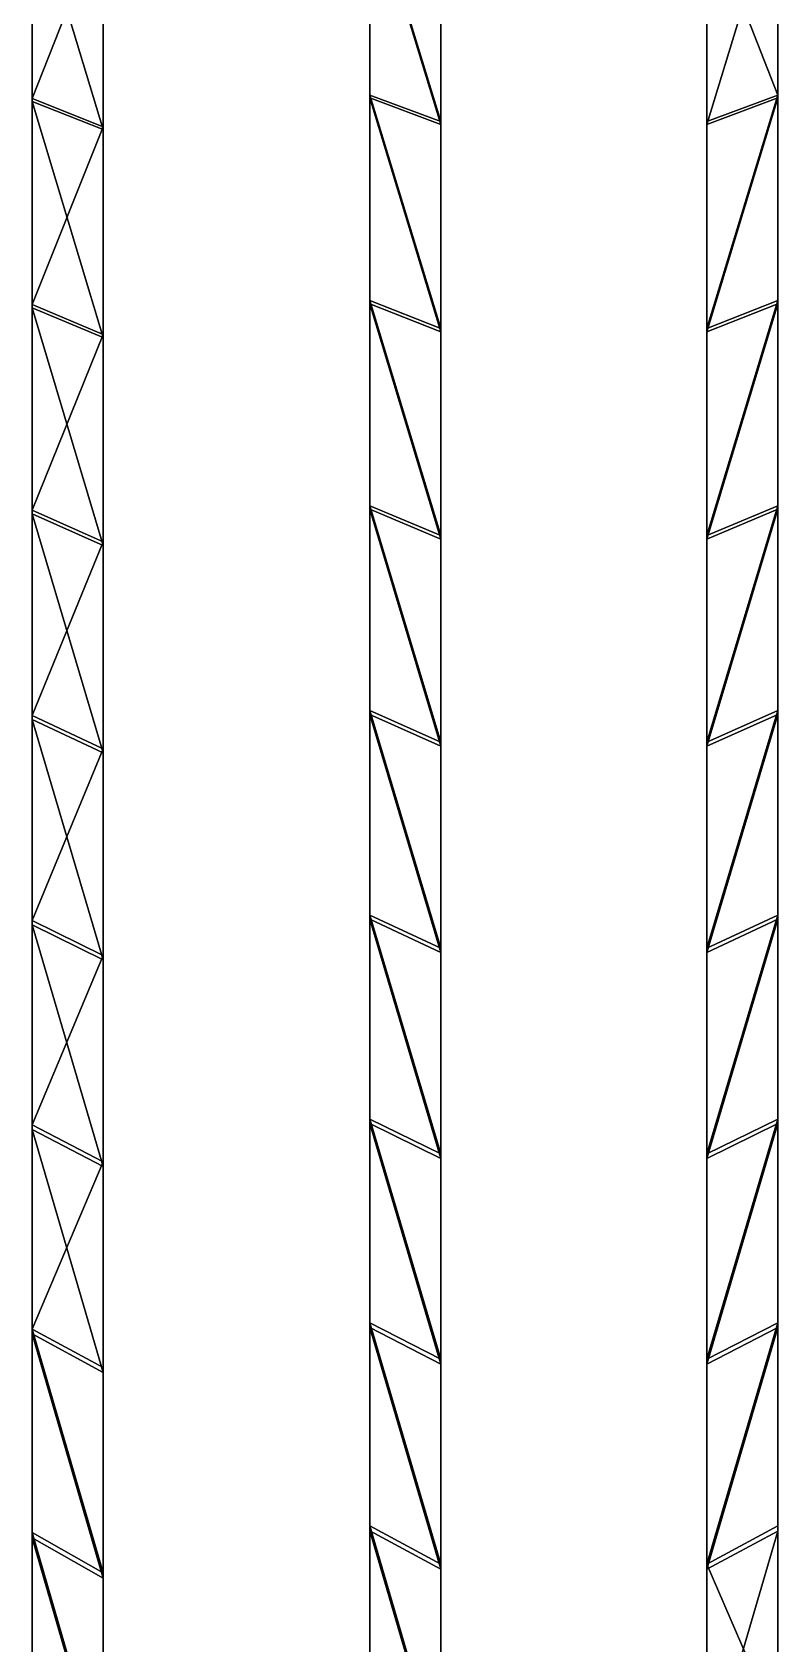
# Model space of a CAD drawing. Header units: inches. Extents: x -754 to 754, y 2181 to 6840.
# Drawn here: x -267 to 13, y 5072 to 5676 of the extents above; entities that cross this region are included whole.
import ezdxf

# ---------------------------------------------------------------- set-up
doc = ezdxf.new("R2010")
doc.units = ezdxf.units.IN
doc.header["$LTSCALE"] = 12.361043
doc.header["$MEASUREMENT"] = 0
for name, color, linetype in [('111', 7, 'CONTINUOUS'), ('112', 7, 'CONTINUOUS'), ('113', 7, 'CONTINUOUS'), ('124', 7, 'CONTINUOUS'), ('126', 7, 'CONTINUOUS'), ('127', 7, 'CONTINUOUS'), ('135', 7, 'CONTINUOUS'), ('137', 7, 'CONTINUOUS'), ('138', 7, 'CONTINUOUS'), ('36', 7, 'CONTINUOUS'), ('40', 7, 'CONTINUOUS'), ('43', 7, 'CONTINUOUS')]:
    doc.layers.add(name, color=color, linetype=linetype)

msp = doc.modelspace()

# ---------------------------------------------------------------- linework, layer by layer
at = {"layer": '111', "color": 7, "linetype": 'CONTINUOUS', "true_color": 0xa89b88}
for points in [[(-13.4, 5719.68, 45698.69), (-13.4, 5641.67, 45690.43), (13.2, 5728.95, 45699.6), (-13.4, 5719.68, 45698.69)], [(-13.4, 5641.67, 45690.43), (13.2, 5651.6, 45691.54), (13.2, 5728.95, 45699.6), (-13.4, 5641.67, 45690.43)], [(-13.4, 5641.67, 45690.43), (-13.4, 5563.78, 45681.22), (13.2, 5651.6, 45691.54), (-13.4, 5641.67, 45690.43)], [(-13.4, 5563.78, 45681.22), (13.2, 5574.35, 45682.52), (13.2, 5651.6, 45691.54), (-13.4, 5563.78, 45681.22)], [(-13.4, 5563.78, 45681.22), (-13.4, 5486, 45671.04), (13.2, 5574.35, 45682.52), (-13.4, 5563.78, 45681.22)], [(-13.4, 5486, 45671.04), (13.2, 5497.23, 45672.57), (13.2, 5574.35, 45682.52), (-13.4, 5486, 45671.04)], [(-13.4, 5486, 45671.04), (-13.4, 5408.37, 45659.91), (13.2, 5497.23, 45672.57), (-13.4, 5486, 45671.04)], [(-13.4, 5408.37, 45659.91), (13.2, 5420.24, 45661.67), (13.2, 5497.23, 45672.57), (-13.4, 5408.37, 45659.91)], [(-13.4, 5408.37, 45659.91), (-13.4, 5330.89, 45647.82), (13.2, 5420.24, 45661.67), (-13.4, 5408.37, 45659.91)], [(-13.4, 5330.89, 45647.82), (13.2, 5343.39, 45649.83), (13.2, 5420.24, 45661.67), (-13.4, 5330.89, 45647.82)], [(-13.4, 5330.89, 45647.82), (-13.39, 5253.56, 45634.77), (13.2, 5343.39, 45649.83), (-13.4, 5330.89, 45647.82)], [(-13.39, 5253.56, 45634.77), (13.19, 5266.7, 45637.06), (13.2, 5343.39, 45649.83), (-13.39, 5253.56, 45634.77)], [(-13.39, 5253.56, 45634.77), (-13.39, 5176.41, 45620.78), (13.19, 5266.7, 45637.06), (-13.39, 5253.56, 45634.77)], [(-13.39, 5176.41, 45620.78), (13.19, 5190.17, 45623.35), (13.19, 5266.7, 45637.06), (-13.39, 5176.41, 45620.78)], [(-13.39, 5176.41, 45620.78), (-13.39, 5099.44, 45605.84), (13.19, 5190.17, 45623.35), (-13.39, 5176.41, 45620.78)], [(-13.39, 5099.44, 45605.84), (13.19, 5113.82, 45608.71), (13.19, 5190.17, 45623.35), (-13.39, 5099.44, 45605.84)], [(-13.39, 5099.44, 45605.84), (-13.39, 5022.65, 45589.95), (13.19, 5113.82, 45608.71), (-13.39, 5099.44, 45605.84)], [(-13.39, 5022.65, 45589.95), (13.19, 5037.66, 45593.13), (13.19, 5113.82, 45608.71), (-13.39, 5022.65, 45589.95)]]:
    msp.add_3dface(points, dxfattribs=at)
at = {"layer": '112', "color": 7, "linetype": 'CONTINUOUS', "true_color": 0xa89b88}
for points in [[(-13.4, 5720.66, 45688.74), (-13.4, 5642.8, 45680.5), (-13.4, 5719.68, 45698.69), (-13.4, 5720.66, 45688.74)], [(-13.4, 5719.68, 45698.69), (-13.4, 5642.8, 45680.5), (-13.4, 5641.67, 45690.43), (-13.4, 5719.68, 45698.69)], [(-13.4, 5642.8, 45680.5), (-13.4, 5565.04, 45671.3), (-13.4, 5641.67, 45690.43), (-13.4, 5642.8, 45680.5)], [(-13.4, 5641.67, 45690.43), (-13.4, 5565.04, 45671.3), (-13.4, 5563.78, 45681.22), (-13.4, 5641.67, 45690.43)], [(-13.4, 5565.04, 45671.3), (-13.4, 5487.4, 45661.14), (-13.4, 5563.78, 45681.22), (-13.4, 5565.04, 45671.3)], [(-13.4, 5563.78, 45681.22), (-13.4, 5487.4, 45661.14), (-13.4, 5486, 45671.04), (-13.4, 5563.78, 45681.22)], [(-13.4, 5487.4, 45661.14), (-13.4, 5409.89, 45650.02), (-13.4, 5486, 45671.04), (-13.4, 5487.4, 45661.14)], [(-13.4, 5486, 45671.04), (-13.4, 5409.89, 45650.02), (-13.4, 5408.37, 45659.91), (-13.4, 5486, 45671.04)], [(-13.4, 5409.89, 45650.02), (-13.4, 5332.53, 45637.95), (-13.4, 5408.37, 45659.91), (-13.4, 5409.89, 45650.02)], [(-13.4, 5408.37, 45659.91), (-13.4, 5332.53, 45637.95), (-13.4, 5330.89, 45647.82), (-13.4, 5408.37, 45659.91)], [(-13.4, 5332.53, 45637.95), (-13.4, 5255.32, 45624.93), (-13.4, 5330.89, 45647.82), (-13.4, 5332.53, 45637.95)], [(-13.4, 5330.89, 45647.82), (-13.4, 5255.32, 45624.93), (-13.39, 5253.56, 45634.77), (-13.4, 5330.89, 45647.82)], [(-13.4, 5255.32, 45624.93), (-13.4, 5178.27, 45610.96), (-13.39, 5253.56, 45634.77), (-13.4, 5255.32, 45624.93)], [(-13.39, 5253.56, 45634.77), (-13.4, 5178.27, 45610.96), (-13.39, 5176.41, 45620.78), (-13.39, 5253.56, 45634.77)], [(-13.4, 5178.27, 45610.96), (-13.4, 5101.41, 45596.04), (-13.39, 5176.41, 45620.78), (-13.4, 5178.27, 45610.96)], [(-13.39, 5176.41, 45620.78), (-13.4, 5101.41, 45596.04), (-13.39, 5099.44, 45605.84), (-13.39, 5176.41, 45620.78)], [(-13.4, 5101.41, 45596.04), (-13.4, 5024.73, 45580.17), (-13.39, 5099.44, 45605.84), (-13.4, 5101.41, 45596.04)], [(-13.39, 5099.44, 45605.84), (-13.4, 5024.73, 45580.17), (-13.39, 5022.65, 45589.95), (-13.39, 5099.44, 45605.84)]]:
    msp.add_3dface(points, dxfattribs=at)
at = {"layer": '113', "color": 7, "linetype": 'CONTINUOUS', "true_color": 0xa89b88}
for points in [[(13.2, 5652.7, 45681.6), (13.2, 5729.93, 45689.65), (13.2, 5728.95, 45699.6), (13.2, 5652.7, 45681.6)], [(13.2, 5651.6, 45691.54), (13.2, 5652.7, 45681.6), (13.2, 5728.95, 45699.6), (13.2, 5651.6, 45691.54)], [(13.2, 5575.58, 45672.6), (13.2, 5652.7, 45681.6), (13.2, 5651.6, 45691.54), (13.2, 5575.58, 45672.6)], [(13.2, 5574.35, 45682.52), (13.2, 5575.58, 45672.6), (13.2, 5651.6, 45691.54), (13.2, 5574.35, 45682.52)], [(13.2, 5498.57, 45662.66), (13.2, 5575.58, 45672.6), (13.2, 5574.35, 45682.52), (13.2, 5498.57, 45662.66)], [(13.2, 5497.23, 45672.57), (13.2, 5498.57, 45662.66), (13.2, 5574.35, 45682.52), (13.2, 5497.23, 45672.57)], [(13.2, 5421.7, 45651.78), (13.2, 5498.57, 45662.66), (13.2, 5497.23, 45672.57), (13.2, 5421.7, 45651.78)], [(13.2, 5420.24, 45661.67), (13.2, 5421.7, 45651.78), (13.2, 5497.23, 45672.57), (13.2, 5420.24, 45661.67)], [(13.2, 5344.98, 45639.96), (13.2, 5421.7, 45651.78), (13.2, 5420.24, 45661.67), (13.2, 5344.98, 45639.96)], [(13.2, 5343.39, 45649.83), (13.2, 5344.98, 45639.96), (13.2, 5420.24, 45661.67), (13.2, 5343.39, 45649.83)], [(13.19, 5266.7, 45637.06), (13.2, 5268.41, 45627.21), (13.2, 5343.39, 45649.83), (13.19, 5266.7, 45637.06)], [(13.2, 5268.41, 45627.21), (13.2, 5344.98, 45639.96), (13.2, 5343.39, 45649.83), (13.2, 5268.41, 45627.21)], [(13.2, 5192, 45613.52), (13.2, 5268.41, 45627.21), (13.19, 5266.7, 45637.06), (13.2, 5192, 45613.52)], [(13.19, 5190.17, 45623.35), (13.2, 5192, 45613.52), (13.19, 5266.7, 45637.06), (13.19, 5190.17, 45623.35)], [(13.2, 5115.77, 45598.9), (13.2, 5192, 45613.52), (13.19, 5190.17, 45623.35), (13.2, 5115.77, 45598.9)], [(13.19, 5113.82, 45608.71), (13.2, 5115.77, 45598.9), (13.19, 5190.17, 45623.35), (13.19, 5113.82, 45608.71)], [(13.2, 5039.73, 45583.35), (13.2, 5115.77, 45598.9), (13.19, 5113.82, 45608.71), (13.2, 5039.73, 45583.35)], [(13.19, 5037.66, 45593.13), (13.2, 5039.73, 45583.35), (13.19, 5113.82, 45608.71), (13.19, 5037.66, 45593.13)]]:
    msp.add_3dface(points, dxfattribs=at)
at = {"layer": '124', "color": 7, "linetype": 'CONTINUOUS', "true_color": 0xa89b88}
for points in [[(-113.3, 5641.67, 45690.43), (-113.3, 5719.68, 45698.69), (-139.9, 5728.96, 45699.61), (-113.3, 5641.67, 45690.43)], [(-113.3, 5641.67, 45690.43), (-139.9, 5728.96, 45699.61), (-139.9, 5651.61, 45691.54), (-113.3, 5641.67, 45690.43)], [(-113.3, 5563.78, 45681.22), (-113.3, 5641.67, 45690.43), (-139.9, 5651.61, 45691.54), (-113.3, 5563.78, 45681.22)], [(-113.3, 5563.78, 45681.22), (-139.9, 5651.61, 45691.54), (-139.9, 5574.36, 45682.53), (-113.3, 5563.78, 45681.22)], [(-113.3, 5486, 45671.04), (-113.3, 5563.78, 45681.22), (-139.9, 5574.36, 45682.53), (-113.3, 5486, 45671.04)], [(-113.3, 5486, 45671.04), (-139.9, 5574.36, 45682.53), (-139.9, 5497.23, 45672.57), (-113.3, 5486, 45671.04)], [(-113.3, 5408.37, 45659.91), (-113.3, 5486, 45671.04), (-139.9, 5497.23, 45672.57), (-113.3, 5408.37, 45659.91)], [(-113.3, 5408.37, 45659.91), (-139.9, 5497.23, 45672.57), (-139.9, 5420.24, 45661.67), (-113.3, 5408.37, 45659.91)], [(-113.3, 5330.89, 45647.82), (-113.3, 5408.37, 45659.91), (-139.9, 5420.24, 45661.67), (-113.3, 5330.89, 45647.82)], [(-113.3, 5330.89, 45647.82), (-139.9, 5420.24, 45661.67), (-139.9, 5343.4, 45649.83), (-113.3, 5330.89, 45647.82)], [(-113.31, 5253.56, 45634.77), (-113.3, 5330.89, 45647.82), (-139.9, 5343.4, 45649.83), (-113.31, 5253.56, 45634.77)], [(-113.31, 5253.56, 45634.77), (-139.9, 5343.4, 45649.83), (-139.89, 5266.71, 45637.06), (-113.31, 5253.56, 45634.77)], [(-113.31, 5176.41, 45620.78), (-113.31, 5253.56, 45634.77), (-139.89, 5266.71, 45637.06), (-113.31, 5176.41, 45620.78)], [(-113.31, 5176.41, 45620.78), (-139.89, 5266.71, 45637.06), (-139.89, 5190.18, 45623.35), (-113.31, 5176.41, 45620.78)], [(-113.31, 5099.44, 45605.84), (-113.31, 5176.41, 45620.78), (-139.89, 5190.18, 45623.35), (-113.31, 5099.44, 45605.84)], [(-113.31, 5099.44, 45605.84), (-139.89, 5190.18, 45623.35), (-139.89, 5113.83, 45608.71), (-113.31, 5099.44, 45605.84)], [(-113.31, 5022.65, 45589.95), (-113.31, 5099.44, 45605.84), (-139.89, 5113.83, 45608.71), (-113.31, 5022.65, 45589.95)], [(-113.31, 5022.65, 45589.95), (-139.89, 5113.83, 45608.71), (-139.89, 5037.67, 45593.13), (-113.31, 5022.65, 45589.95)]]:
    msp.add_3dface(points, dxfattribs=at)
at = {"layer": '126', "color": 7, "linetype": 'CONTINUOUS', "true_color": 0xa89b88}
for points in [[(-113.3, 5642.8, 45680.5), (-113.3, 5720.66, 45688.74), (-113.3, 5641.67, 45690.43), (-113.3, 5642.8, 45680.5)], [(-113.3, 5641.67, 45690.43), (-113.3, 5720.66, 45688.74), (-113.3, 5719.68, 45698.69), (-113.3, 5641.67, 45690.43)], [(-113.3, 5565.04, 45671.3), (-113.3, 5642.8, 45680.5), (-113.3, 5641.67, 45690.43), (-113.3, 5565.04, 45671.3)], [(-113.3, 5563.78, 45681.22), (-113.3, 5565.04, 45671.3), (-113.3, 5641.67, 45690.43), (-113.3, 5563.78, 45681.22)], [(-113.3, 5487.4, 45661.14), (-113.3, 5565.04, 45671.3), (-113.3, 5563.78, 45681.22), (-113.3, 5487.4, 45661.14)], [(-113.3, 5486, 45671.04), (-113.3, 5487.4, 45661.14), (-113.3, 5563.78, 45681.22), (-113.3, 5486, 45671.04)], [(-113.3, 5409.89, 45650.02), (-113.3, 5487.4, 45661.14), (-113.3, 5486, 45671.04), (-113.3, 5409.89, 45650.02)], [(-113.3, 5408.37, 45659.91), (-113.3, 5409.89, 45650.02), (-113.3, 5486, 45671.04), (-113.3, 5408.37, 45659.91)], [(-113.3, 5332.53, 45637.95), (-113.3, 5409.89, 45650.02), (-113.3, 5408.37, 45659.91), (-113.3, 5332.53, 45637.95)], [(-113.3, 5330.89, 45647.82), (-113.3, 5332.53, 45637.95), (-113.3, 5408.37, 45659.91), (-113.3, 5330.89, 45647.82)], [(-113.31, 5253.56, 45634.77), (-113.3, 5255.32, 45624.93), (-113.3, 5330.89, 45647.82), (-113.31, 5253.56, 45634.77)], [(-113.3, 5255.32, 45624.93), (-113.3, 5332.53, 45637.95), (-113.3, 5330.89, 45647.82), (-113.3, 5255.32, 45624.93)], [(-113.3, 5178.27, 45610.96), (-113.3, 5255.32, 45624.93), (-113.31, 5253.56, 45634.77), (-113.3, 5178.27, 45610.96)], [(-113.31, 5176.41, 45620.78), (-113.3, 5178.27, 45610.96), (-113.31, 5253.56, 45634.77), (-113.31, 5176.41, 45620.78)], [(-113.3, 5101.41, 45596.04), (-113.3, 5178.27, 45610.96), (-113.31, 5176.41, 45620.78), (-113.3, 5101.41, 45596.04)], [(-113.31, 5099.44, 45605.84), (-113.3, 5101.41, 45596.04), (-113.31, 5176.41, 45620.78), (-113.31, 5099.44, 45605.84)], [(-113.3, 5024.73, 45580.17), (-113.3, 5101.41, 45596.04), (-113.31, 5022.65, 45589.95), (-113.3, 5024.73, 45580.17)], [(-113.31, 5022.65, 45589.95), (-113.3, 5101.41, 45596.04), (-113.31, 5099.44, 45605.84), (-113.31, 5022.65, 45589.95)]]:
    msp.add_3dface(points, dxfattribs=at)
at = {"layer": '127', "color": 7, "linetype": 'CONTINUOUS', "true_color": 0xa89b88}
for points in [[(-139.9, 5729.93, 45689.65), (-139.9, 5652.7, 45681.6), (-139.9, 5728.96, 45699.61), (-139.9, 5729.93, 45689.65)], [(-139.9, 5728.96, 45699.61), (-139.9, 5652.7, 45681.6), (-139.9, 5651.61, 45691.54), (-139.9, 5728.96, 45699.61)], [(-139.9, 5652.7, 45681.6), (-139.9, 5575.58, 45672.6), (-139.9, 5651.61, 45691.54), (-139.9, 5652.7, 45681.6)], [(-139.9, 5651.61, 45691.54), (-139.9, 5575.58, 45672.6), (-139.9, 5574.36, 45682.53), (-139.9, 5651.61, 45691.54)], [(-139.9, 5575.58, 45672.6), (-139.9, 5498.57, 45662.66), (-139.9, 5574.36, 45682.53), (-139.9, 5575.58, 45672.6)], [(-139.9, 5574.36, 45682.53), (-139.9, 5498.57, 45662.66), (-139.9, 5497.23, 45672.57), (-139.9, 5574.36, 45682.53)], [(-139.9, 5498.57, 45662.66), (-139.9, 5421.7, 45651.78), (-139.9, 5497.23, 45672.57), (-139.9, 5498.57, 45662.66)], [(-139.9, 5497.23, 45672.57), (-139.9, 5421.7, 45651.78), (-139.9, 5420.24, 45661.67), (-139.9, 5497.23, 45672.57)], [(-139.9, 5421.7, 45651.78), (-139.9, 5344.98, 45639.96), (-139.9, 5420.24, 45661.67), (-139.9, 5421.7, 45651.78)], [(-139.9, 5420.24, 45661.67), (-139.9, 5344.98, 45639.96), (-139.9, 5343.4, 45649.83), (-139.9, 5420.24, 45661.67)], [(-139.9, 5344.98, 45639.96), (-139.9, 5268.41, 45627.21), (-139.9, 5343.4, 45649.83), (-139.9, 5344.98, 45639.96)], [(-139.9, 5343.4, 45649.83), (-139.9, 5268.41, 45627.21), (-139.89, 5266.71, 45637.06), (-139.9, 5343.4, 45649.83)], [(-139.9, 5268.41, 45627.21), (-139.9, 5192, 45613.52), (-139.89, 5266.71, 45637.06), (-139.9, 5268.41, 45627.21)], [(-139.89, 5266.71, 45637.06), (-139.9, 5192, 45613.52), (-139.89, 5190.18, 45623.35), (-139.89, 5266.71, 45637.06)], [(-139.9, 5192, 45613.52), (-139.9, 5115.77, 45598.9), (-139.89, 5190.18, 45623.35), (-139.9, 5192, 45613.52)], [(-139.89, 5190.18, 45623.35), (-139.9, 5115.77, 45598.9), (-139.89, 5113.83, 45608.71), (-139.89, 5190.18, 45623.35)], [(-139.9, 5115.77, 45598.9), (-139.9, 5039.73, 45583.35), (-139.89, 5113.83, 45608.71), (-139.9, 5115.77, 45598.9)], [(-139.89, 5113.83, 45608.71), (-139.9, 5039.73, 45583.35), (-139.89, 5037.67, 45593.13), (-139.89, 5113.83, 45608.71)]]:
    msp.add_3dface(points, dxfattribs=at)
at = {"layer": '135', "color": 7, "linetype": 'CONTINUOUS', "true_color": 0xa89b88}
for points in [[(-240, 5639.81, 45690.2), (-240, 5718.04, 45698.5), (-266.6, 5727.8, 45699.47), (-240, 5639.81, 45690.2)], [(-240, 5639.81, 45690.2), (-266.6, 5727.8, 45699.47), (-266.6, 5650.26, 45691.37), (-240, 5639.81, 45690.2)], [(-240, 5561.69, 45680.93), (-240, 5639.81, 45690.2), (-266.6, 5650.26, 45691.37), (-240, 5561.69, 45680.93)], [(-240, 5561.69, 45680.93), (-266.6, 5650.26, 45691.37), (-266.6, 5572.82, 45682.31), (-240, 5561.69, 45680.93)], [(-240, 5483.7, 45670.7), (-240, 5561.69, 45680.93), (-266.6, 5572.82, 45682.31), (-240, 5483.7, 45670.7)], [(-240, 5483.7, 45670.7), (-266.6, 5572.82, 45682.31), (-266.6, 5495.51, 45672.32), (-240, 5483.7, 45670.7)], [(-240, 5405.86, 45659.52), (-240, 5483.7, 45670.7), (-266.6, 5495.51, 45672.32), (-240, 5405.86, 45659.52)], [(-240, 5405.86, 45659.52), (-266.6, 5495.51, 45672.32), (-266.6, 5418.35, 45661.38), (-240, 5405.86, 45659.52)], [(-240.01, 5328.17, 45647.37), (-240, 5405.86, 45659.52), (-266.6, 5418.35, 45661.38), (-240.01, 5328.17, 45647.37)], [(-240.01, 5328.17, 45647.37), (-266.6, 5418.35, 45661.38), (-266.59, 5341.33, 45649.5), (-240.01, 5328.17, 45647.37)], [(-240.01, 5250.64, 45634.26), (-240.01, 5328.17, 45647.37), (-266.59, 5341.33, 45649.5), (-240.01, 5250.64, 45634.26)], [(-240.01, 5250.64, 45634.26), (-266.59, 5341.33, 45649.5), (-266.59, 5264.47, 45636.67), (-240.01, 5250.64, 45634.26)], [(-240.01, 5173.28, 45620.19), (-240.01, 5250.64, 45634.26), (-266.59, 5264.47, 45636.67), (-240.01, 5173.28, 45620.19)], [(-240.01, 5173.28, 45620.19), (-266.59, 5264.47, 45636.67), (-266.59, 5187.78, 45622.9), (-240.01, 5173.28, 45620.19)], [(-240.01, 5096.11, 45605.17), (-240.01, 5173.28, 45620.19), (-266.59, 5187.78, 45622.9), (-240.01, 5096.11, 45605.17)], [(-240.01, 5096.11, 45605.17), (-266.59, 5187.78, 45622.9), (-266.59, 5111.26, 45608.2), (-240.01, 5096.11, 45605.17)], [(-240.01, 5019.13, 45589.19), (-240.01, 5096.11, 45605.17), (-266.59, 5111.26, 45608.2), (-240.01, 5019.13, 45589.19)], [(-240.01, 5019.13, 45589.19), (-266.59, 5111.26, 45608.2), (-266.59, 5034.93, 45592.55), (-240.01, 5019.13, 45589.19)]]:
    msp.add_3dface(points, dxfattribs=at)
at = {"layer": '137', "color": 7, "linetype": 'CONTINUOUS', "true_color": 0xa89b88}
for points in [[(-240, 5640.81, 45680.27), (-240, 5718.88, 45688.56), (-240, 5639.81, 45690.2), (-240, 5640.81, 45680.27)], [(-240, 5639.81, 45690.2), (-240, 5718.88, 45688.56), (-240, 5718.04, 45698.5), (-240, 5639.81, 45690.2)], [(-240, 5562.85, 45671.02), (-240, 5640.81, 45680.27), (-240, 5561.69, 45680.93), (-240, 5562.85, 45671.02)], [(-240, 5561.69, 45680.93), (-240, 5640.81, 45680.27), (-240, 5639.81, 45690.2), (-240, 5561.69, 45680.93)], [(-240, 5485.01, 45660.81), (-240, 5562.85, 45671.02), (-240, 5483.7, 45670.7), (-240, 5485.01, 45660.81)], [(-240, 5483.7, 45670.7), (-240, 5562.85, 45671.02), (-240, 5561.69, 45680.93), (-240, 5483.7, 45670.7)], [(-240, 5407.32, 45649.64), (-240, 5485.01, 45660.81), (-240, 5405.86, 45659.52), (-240, 5407.32, 45649.64)], [(-240, 5405.86, 45659.52), (-240, 5485.01, 45660.81), (-240, 5483.7, 45670.7), (-240, 5405.86, 45659.52)], [(-240, 5329.77, 45637.51), (-240, 5407.32, 45649.64), (-240.01, 5328.17, 45647.37), (-240, 5329.77, 45637.51)], [(-240.01, 5328.17, 45647.37), (-240, 5407.32, 45649.64), (-240, 5405.86, 45659.52), (-240.01, 5328.17, 45647.37)], [(-240, 5252.37, 45624.41), (-240, 5329.77, 45637.51), (-240.01, 5250.64, 45634.26), (-240, 5252.37, 45624.41)], [(-240.01, 5250.64, 45634.26), (-240, 5329.77, 45637.51), (-240.01, 5328.17, 45647.37), (-240.01, 5250.64, 45634.26)], [(-240, 5175.13, 45610.37), (-240, 5252.37, 45624.41), (-240.01, 5173.28, 45620.19), (-240, 5175.13, 45610.37)], [(-240.01, 5173.28, 45620.19), (-240, 5252.37, 45624.41), (-240.01, 5250.64, 45634.26), (-240.01, 5173.28, 45620.19)], [(-240, 5098.07, 45595.37), (-240, 5175.13, 45610.37), (-240.01, 5096.11, 45605.17), (-240, 5098.07, 45595.37)], [(-240.01, 5096.11, 45605.17), (-240, 5175.13, 45610.37), (-240.01, 5173.28, 45620.19), (-240.01, 5096.11, 45605.17)], [(-240, 5021.2, 45579.41), (-240, 5098.07, 45595.37), (-240.01, 5019.13, 45589.19), (-240, 5021.2, 45579.41)], [(-240.01, 5019.13, 45589.19), (-240, 5098.07, 45595.37), (-240.01, 5096.11, 45605.17), (-240.01, 5019.13, 45589.19)]]:
    msp.add_3dface(points, dxfattribs=at)
at = {"layer": '138', "color": 7, "linetype": 'CONTINUOUS', "true_color": 0xa89b88}
for points in [[(-266.6, 5728.73, 45689.53), (-266.6, 5651.34, 45681.45), (-266.6, 5650.26, 45691.37), (-266.6, 5728.73, 45689.53)], [(-266.6, 5727.8, 45699.47), (-266.6, 5728.73, 45689.53), (-266.6, 5650.26, 45691.37), (-266.6, 5727.8, 45699.47)], [(-266.6, 5651.34, 45681.45), (-266.6, 5574.05, 45672.41), (-266.6, 5650.26, 45691.37), (-266.6, 5651.34, 45681.45)], [(-266.6, 5650.26, 45691.37), (-266.6, 5574.05, 45672.41), (-266.6, 5572.82, 45682.31), (-266.6, 5650.26, 45691.37)], [(-266.6, 5574.05, 45672.41), (-266.6, 5496.88, 45662.43), (-266.6, 5572.82, 45682.31), (-266.6, 5574.05, 45672.41)], [(-266.6, 5572.82, 45682.31), (-266.6, 5496.88, 45662.43), (-266.6, 5495.51, 45672.32), (-266.6, 5572.82, 45682.31)], [(-266.6, 5496.88, 45662.43), (-266.6, 5419.85, 45651.51), (-266.6, 5495.51, 45672.32), (-266.6, 5496.88, 45662.43)], [(-266.6, 5495.51, 45672.32), (-266.6, 5419.85, 45651.51), (-266.6, 5418.35, 45661.38), (-266.6, 5495.51, 45672.32)], [(-266.6, 5419.85, 45651.51), (-266.6, 5342.96, 45639.64), (-266.6, 5418.35, 45661.38), (-266.6, 5419.85, 45651.51)], [(-266.6, 5418.35, 45661.38), (-266.6, 5342.96, 45639.64), (-266.59, 5341.33, 45649.5), (-266.6, 5418.35, 45661.38)], [(-266.6, 5342.96, 45639.64), (-266.6, 5266.21, 45626.83), (-266.59, 5341.33, 45649.5), (-266.6, 5342.96, 45639.64)], [(-266.59, 5341.33, 45649.5), (-266.6, 5266.21, 45626.83), (-266.59, 5264.47, 45636.67), (-266.59, 5341.33, 45649.5)], [(-266.6, 5266.21, 45626.83), (-266.6, 5189.62, 45613.08), (-266.59, 5264.47, 45636.67), (-266.6, 5266.21, 45626.83)], [(-266.59, 5264.47, 45636.67), (-266.6, 5189.62, 45613.08), (-266.59, 5187.78, 45622.9), (-266.59, 5264.47, 45636.67)], [(-266.6, 5189.62, 45613.08), (-266.6, 5113.21, 45598.39), (-266.59, 5187.78, 45622.9), (-266.6, 5189.62, 45613.08)], [(-266.59, 5187.78, 45622.9), (-266.6, 5113.21, 45598.39), (-266.59, 5111.26, 45608.2), (-266.59, 5187.78, 45622.9)], [(-266.6, 5113.21, 45598.39), (-266.6, 5036.97, 45582.77), (-266.59, 5111.26, 45608.2), (-266.6, 5113.21, 45598.39)], [(-266.59, 5111.26, 45608.2), (-266.6, 5036.97, 45582.77), (-266.59, 5034.93, 45592.55), (-266.59, 5111.26, 45608.2)]]:
    msp.add_3dface(points, dxfattribs=at)
at = {"layer": '36', "color": 7, "linetype": 'CONTINUOUS', "true_color": 0xa89b88}
for points in [[(13.2, 5729.93, 45689.65), (13.2, 5652.7, 45681.6), (-13.4, 5720.66, 45688.74), (13.2, 5729.93, 45689.65)], [(-13.4, 5720.66, 45688.74), (13.2, 5652.7, 45681.6), (-13.4, 5642.8, 45680.5), (-13.4, 5720.66, 45688.74)], [(13.2, 5652.7, 45681.6), (13.2, 5575.58, 45672.6), (-13.4, 5565.04, 45671.3), (13.2, 5652.7, 45681.6)], [(-13.4, 5642.8, 45680.5), (13.2, 5652.7, 45681.6), (-13.4, 5565.04, 45671.3), (-13.4, 5642.8, 45680.5)], [(13.2, 5575.58, 45672.6), (13.2, 5498.57, 45662.66), (-13.4, 5487.4, 45661.14), (13.2, 5575.58, 45672.6)], [(-13.4, 5565.04, 45671.3), (13.2, 5575.58, 45672.6), (-13.4, 5487.4, 45661.14), (-13.4, 5565.04, 45671.3)], [(13.2, 5498.57, 45662.66), (13.2, 5421.7, 45651.78), (-13.4, 5409.89, 45650.02), (13.2, 5498.57, 45662.66)], [(-13.4, 5487.4, 45661.14), (13.2, 5498.57, 45662.66), (-13.4, 5409.89, 45650.02), (-13.4, 5487.4, 45661.14)], [(13.2, 5421.7, 45651.78), (13.2, 5344.98, 45639.96), (-13.4, 5332.53, 45637.95), (13.2, 5421.7, 45651.78)], [(-13.4, 5409.89, 45650.02), (13.2, 5421.7, 45651.78), (-13.4, 5332.53, 45637.95), (-13.4, 5409.89, 45650.02)], [(13.2, 5344.98, 45639.96), (13.2, 5268.41, 45627.21), (-13.4, 5255.32, 45624.93), (13.2, 5344.98, 45639.96)], [(-13.4, 5332.53, 45637.95), (13.2, 5344.98, 45639.96), (-13.4, 5255.32, 45624.93), (-13.4, 5332.53, 45637.95)], [(13.2, 5268.41, 45627.21), (13.2, 5192, 45613.52), (-13.4, 5178.27, 45610.96), (13.2, 5268.41, 45627.21)], [(-13.4, 5255.32, 45624.93), (13.2, 5268.41, 45627.21), (-13.4, 5178.27, 45610.96), (-13.4, 5255.32, 45624.93)], [(13.2, 5192, 45613.52), (13.2, 5115.77, 45598.9), (-13.4, 5101.41, 45596.04), (13.2, 5192, 45613.52)], [(-13.4, 5178.27, 45610.96), (13.2, 5192, 45613.52), (-13.4, 5101.41, 45596.04), (-13.4, 5178.27, 45610.96)], [(13.2, 5115.77, 45598.9), (13.2, 5039.73, 45583.35), (-13.4, 5101.41, 45596.04), (13.2, 5115.77, 45598.9)], [(-13.4, 5101.41, 45596.04), (13.2, 5039.73, 45583.35), (-13.4, 5024.73, 45580.17), (-13.4, 5101.41, 45596.04)]]:
    msp.add_3dface(points, dxfattribs=at)
at = {"layer": '40', "color": 7, "linetype": 'CONTINUOUS', "true_color": 0xa89b88}
for points in [[(-113.3, 5720.66, 45688.74), (-113.3, 5642.8, 45680.5), (-139.9, 5729.93, 45689.65), (-113.3, 5720.66, 45688.74)], [(-139.9, 5729.93, 45689.65), (-113.3, 5642.8, 45680.5), (-139.9, 5652.7, 45681.6), (-139.9, 5729.93, 45689.65)], [(-113.3, 5642.8, 45680.5), (-113.3, 5565.04, 45671.3), (-139.9, 5652.7, 45681.6), (-113.3, 5642.8, 45680.5)], [(-139.9, 5652.7, 45681.6), (-113.3, 5565.04, 45671.3), (-139.9, 5575.58, 45672.6), (-139.9, 5652.7, 45681.6)], [(-113.3, 5565.04, 45671.3), (-113.3, 5487.4, 45661.14), (-139.9, 5575.58, 45672.6), (-113.3, 5565.04, 45671.3)], [(-139.9, 5575.58, 45672.6), (-113.3, 5487.4, 45661.14), (-139.9, 5498.57, 45662.66), (-139.9, 5575.58, 45672.6)], [(-113.3, 5487.4, 45661.14), (-113.3, 5409.89, 45650.02), (-139.9, 5498.57, 45662.66), (-113.3, 5487.4, 45661.14)], [(-139.9, 5498.57, 45662.66), (-113.3, 5409.89, 45650.02), (-139.9, 5421.7, 45651.78), (-139.9, 5498.57, 45662.66)], [(-113.3, 5409.89, 45650.02), (-113.3, 5332.53, 45637.95), (-139.9, 5421.7, 45651.78), (-113.3, 5409.89, 45650.02)], [(-139.9, 5421.7, 45651.78), (-113.3, 5332.53, 45637.95), (-139.9, 5344.98, 45639.96), (-139.9, 5421.7, 45651.78)], [(-113.3, 5332.53, 45637.95), (-113.3, 5255.32, 45624.93), (-139.9, 5344.98, 45639.96), (-113.3, 5332.53, 45637.95)], [(-139.9, 5344.98, 45639.96), (-113.3, 5255.32, 45624.93), (-139.9, 5268.41, 45627.21), (-139.9, 5344.98, 45639.96)], [(-113.3, 5255.32, 45624.93), (-113.3, 5178.27, 45610.96), (-139.9, 5268.41, 45627.21), (-113.3, 5255.32, 45624.93)], [(-139.9, 5268.41, 45627.21), (-113.3, 5178.27, 45610.96), (-139.9, 5192, 45613.52), (-139.9, 5268.41, 45627.21)], [(-113.3, 5178.27, 45610.96), (-113.3, 5101.41, 45596.04), (-139.9, 5192, 45613.52), (-113.3, 5178.27, 45610.96)], [(-139.9, 5192, 45613.52), (-113.3, 5101.41, 45596.04), (-139.9, 5115.77, 45598.9), (-139.9, 5192, 45613.52)], [(-113.3, 5101.41, 45596.04), (-113.3, 5024.73, 45580.17), (-139.9, 5115.77, 45598.9), (-113.3, 5101.41, 45596.04)], [(-139.9, 5115.77, 45598.9), (-113.3, 5024.73, 45580.17), (-139.9, 5039.73, 45583.35), (-139.9, 5115.77, 45598.9)]]:
    msp.add_3dface(points, dxfattribs=at)
at = {"layer": '43', "color": 7, "linetype": 'CONTINUOUS', "true_color": 0xa89b88}
for points in [[(-266.6, 5728.73, 45689.53), (-240, 5718.88, 45688.56), (-266.6, 5651.34, 45681.45), (-266.6, 5728.73, 45689.53)], [(-240, 5718.88, 45688.56), (-240, 5640.81, 45680.27), (-266.6, 5651.34, 45681.45), (-240, 5718.88, 45688.56)], [(-266.6, 5651.34, 45681.45), (-240, 5640.81, 45680.27), (-266.6, 5574.05, 45672.41), (-266.6, 5651.34, 45681.45)], [(-240, 5640.81, 45680.27), (-240, 5562.85, 45671.02), (-266.6, 5574.05, 45672.41), (-240, 5640.81, 45680.27)], [(-266.6, 5574.05, 45672.41), (-240, 5562.85, 45671.02), (-266.6, 5496.88, 45662.43), (-266.6, 5574.05, 45672.41)], [(-240, 5562.85, 45671.02), (-240, 5485.01, 45660.81), (-266.6, 5496.88, 45662.43), (-240, 5562.85, 45671.02)], [(-266.6, 5496.88, 45662.43), (-240, 5485.01, 45660.81), (-266.6, 5419.85, 45651.51), (-266.6, 5496.88, 45662.43)], [(-240, 5485.01, 45660.81), (-240, 5407.32, 45649.64), (-266.6, 5419.85, 45651.51), (-240, 5485.01, 45660.81)], [(-266.6, 5419.85, 45651.51), (-240, 5407.32, 45649.64), (-266.6, 5342.96, 45639.64), (-266.6, 5419.85, 45651.51)], [(-240, 5407.32, 45649.64), (-240, 5329.77, 45637.51), (-266.6, 5342.96, 45639.64), (-240, 5407.32, 45649.64)], [(-266.6, 5342.96, 45639.64), (-240, 5329.77, 45637.51), (-266.6, 5266.21, 45626.83), (-266.6, 5342.96, 45639.64)], [(-240, 5329.77, 45637.51), (-240, 5252.37, 45624.41), (-266.6, 5266.21, 45626.83), (-240, 5329.77, 45637.51)], [(-266.6, 5266.21, 45626.83), (-240, 5252.37, 45624.41), (-266.6, 5189.62, 45613.08), (-266.6, 5266.21, 45626.83)], [(-240, 5252.37, 45624.41), (-240, 5175.13, 45610.37), (-266.6, 5189.62, 45613.08), (-240, 5252.37, 45624.41)], [(-240, 5175.13, 45610.37), (-240, 5098.07, 45595.37), (-266.6, 5189.62, 45613.08), (-240, 5175.13, 45610.37)], [(-266.6, 5189.62, 45613.08), (-240, 5098.07, 45595.37), (-266.6, 5113.21, 45598.39), (-266.6, 5189.62, 45613.08)], [(-240, 5098.07, 45595.37), (-240, 5021.2, 45579.41), (-266.6, 5113.21, 45598.39), (-240, 5098.07, 45595.37)], [(-266.6, 5113.21, 45598.39), (-240, 5021.2, 45579.41), (-266.6, 5036.97, 45582.77), (-266.6, 5113.21, 45598.39)]]:
    msp.add_3dface(points, dxfattribs=at)

doc.saveas('drawing.dxf')
